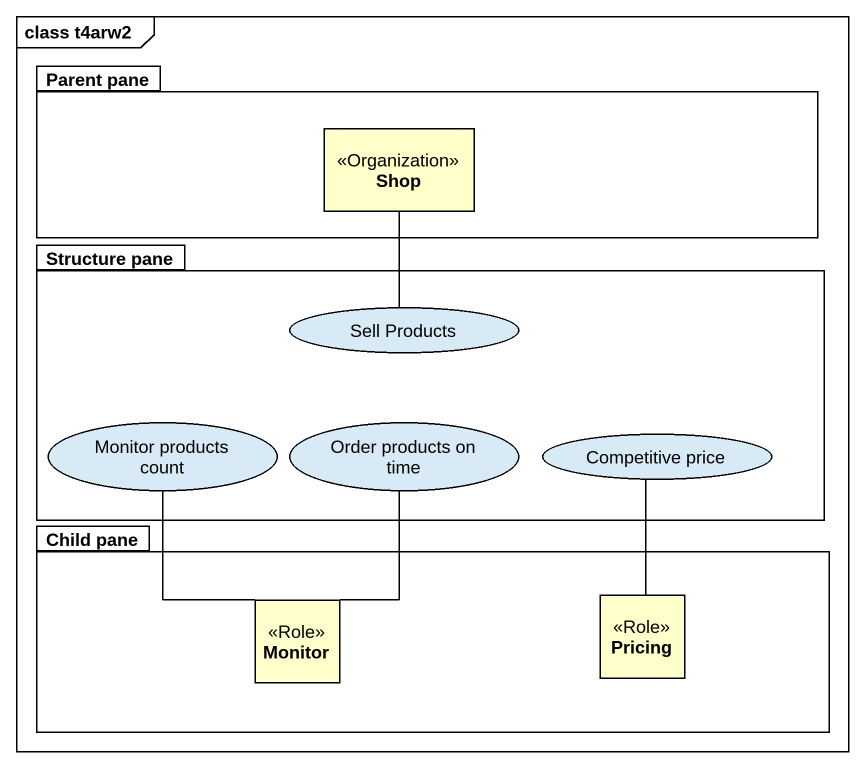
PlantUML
@startuml
mainframe class t4arw2
allowmixing
hide circle
hide empty members
package "Parent pane" as Parent_pane {
  class Shop <<Organization>>
}
package "Structure pane" as Structure_pane {
  usecase "Sell Products" as Sell_Products
  usecase "Monitor products count" as Monitor_products_count
  usecase "Order products on time" as Order_products_on_time
  usecase "Competitive price" as Competitive_price
}
package "Child pane" as Child_pane {
  class Monitor <<Role>>
  class Pricing <<Role>>
}
Shop -- Sell_Products
Monitor_products_count -- Monitor
Order_products_on_time -- Monitor
Competitive_price -- Pricing
@enduml
